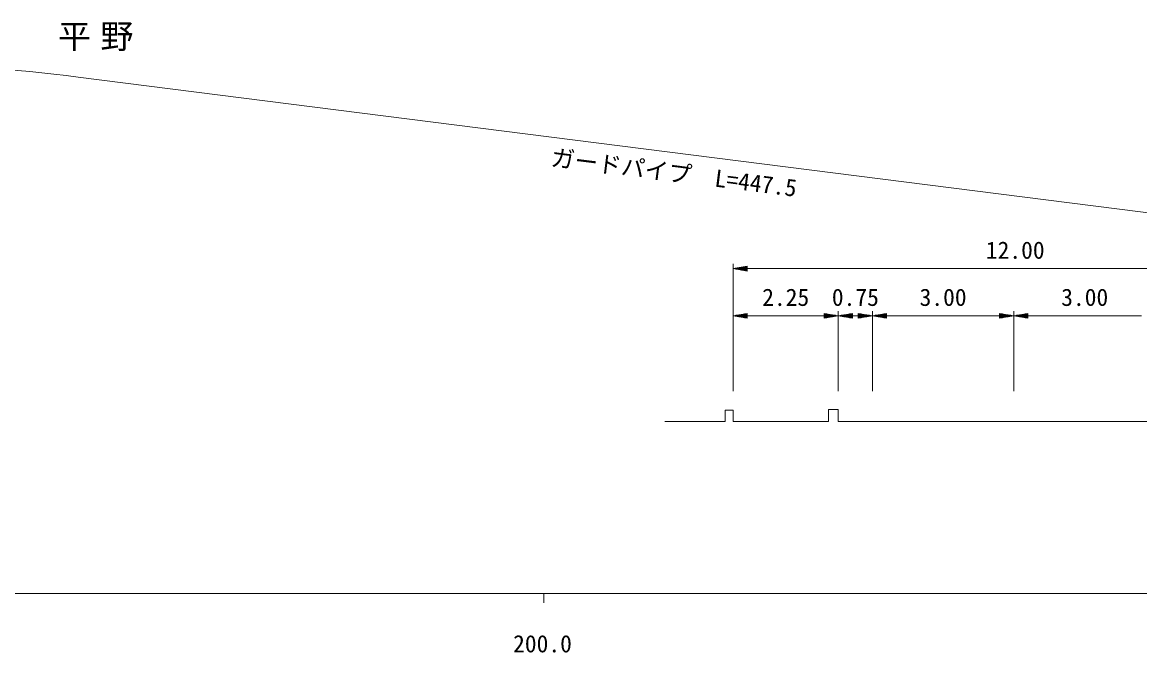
# Model space of a CAD drawing. Units: millimetres, scale not verified. Extents: x 40000 to 680000, y 20000 to 380000.
# Drawn here: x 212676 to 331182, y 198715 to 265581 of the extents above; entities that cross this region are included whole.
import ezdxf
from ezdxf.enums import TextEntityAlignment as Align

# ---------------------------------------------------------------- set-up
doc = ezdxf.new("R2010")
doc.units = ezdxf.units.MM
doc.header["$LTSCALE"] = 1000
for name, color, linetype, lineweight in [('M-BGD', 7, 'Continuous', 13), ('M-BMK-HTXT', 7, 'Continuous', 13), ('M-STR-HTXT', 7, 'Continuous', 13), ('M-TTL-BAND', 7, 'Continuous', 13)]:
    doc.layers.add(name, color=color, linetype=linetype, lineweight=lineweight)
doc.styles.add('ＭＳ ゴシック', font='')
doc.styles.get('ＭＳ ゴシック').set_extended_font_data('MS Gothic')

msp = doc.modelspace()

# ---------------------------------------------------------------- linework, layer by layer
at = {"layer": 'M-BGD'}
msp.add_lwpolyline([(280824, 223242), (287216, 223242), (287216, 224450), (288068, 224450), (288068, 223242), (298189, 223242), (298189, 224521), (299219, 224521), (299219, 223242), (336612, 223242), (336612, 224556), (337713, 224556), (337713, 223242), (347905, 223242), (347905, 224556), (350320, 224556), (356854, 215909), (363636, 215909)], dxfattribs=at)
at = {"layer": 'M-STR-HTXT'}
for p, q in [((511833, 222586), (218607, 259774)), ((288068, 226450), (288068, 239950)), ((288068, 239450), (289568, 239700)), ((288068, 239450), (289568, 239200)), ((288068, 239450), (289568, 239450)), ((289568, 239500), (288368, 239500)), ((289568, 239400), (288368, 239400)), ((288668, 239550), (289568, 239550)), ((289568, 239600), (288968, 239600)), ((289268, 239650), (289568, 239650)), ((289568, 239200), (289568, 239700)), ((289568, 239450), (299219, 239450)), ((299219, 239450), (302841, 239450)), ((302841, 239450), (317827, 239450)), ((317827, 239450), (332884, 239450)), ((288668, 239350), (289568, 239350)), ((289568, 239300), (288968, 239300)), ((289268, 239250), (289568, 239250)), ((288068, 234450), (289568, 234700)), ((289268, 234650), (289568, 234650)), ((289568, 234200), (289568, 234700)), ((299219, 234450), (297719, 234700)), ((297719, 234700), (297719, 234200)), ((298019, 234650), (297719, 234650)), ((299219, 226450), (299219, 234950)), ((299219, 234450), (300719, 234700)), ((300419, 234650), (300719, 234650)), ((300719, 234200), (300719, 234700)), ((302841, 234450), (301341, 234700)), ((301341, 234700), (301341, 234200)), ((301641, 234650), (301341, 234650)), ((302841, 226450), (302841, 234950)), ((302841, 234450), (304341, 234700)), ((304041, 234650), (304341, 234650)), ((304341, 234200), (304341, 234700)), ((317827, 234450), (316327, 234700)), ((316327, 234700), (316327, 234200)), ((316627, 234650), (316327, 234650)), ((317827, 226450), (317827, 234950)), ((317827, 234450), (319327, 234700)), ((319027, 234650), (319327, 234650)), ((319327, 234200), (319327, 234700)), ((288068, 234450), (289568, 234200)), ((288068, 234450), (289568, 234450)), ((289568, 234500), (288368, 234500)), ((289568, 234400), (288368, 234400)), ((288668, 234550), (289568, 234550)), ((288668, 234350), (289568, 234350)), ((289568, 234600), (288968, 234600)), ((289568, 234300), (288968, 234300)), ((289268, 234250), (289568, 234250)), ((289568, 234450), (297719, 234450)), ((297719, 234600), (298319, 234600)), ((298619, 234550), (297719, 234550)), ((297719, 234500), (298919, 234500)), ((299219, 234450), (297719, 234200)), ((299219, 234450), (297719, 234450)), ((297719, 234400), (298919, 234400)), ((298619, 234350), (297719, 234350)), ((297719, 234300), (298319, 234300)), ((298019, 234250), (297719, 234250)), ((299219, 234450), (300719, 234200)), ((299219, 234450), (300719, 234450)), ((300719, 234500), (299519, 234500)), ((300719, 234400), (299519, 234400)), ((299819, 234550), (300719, 234550)), ((299819, 234350), (300719, 234350)), ((300719, 234600), (300119, 234600)), ((300719, 234300), (300119, 234300)), ((300419, 234250), (300719, 234250)), ((300719, 234450), (301341, 234450)), ((301341, 234600), (301941, 234600)), ((302241, 234550), (301341, 234550)), ((301341, 234500), (302541, 234500)), ((302841, 234450), (301341, 234200)), ((302841, 234450), (301341, 234450)), ((301341, 234400), (302541, 234400)), ((302241, 234350), (301341, 234350)), ((301341, 234300), (301941, 234300)), ((301641, 234250), (301341, 234250)), ((302841, 234450), (304341, 234200)), ((302841, 234450), (304341, 234450)), ((304341, 234500), (303141, 234500)), ((304341, 234400), (303141, 234400)), ((303441, 234550), (304341, 234550)), ((303441, 234350), (304341, 234350)), ((304341, 234600), (303741, 234600)), ((304341, 234300), (303741, 234300)), ((304041, 234250), (304341, 234250)), ((304341, 234450), (316327, 234450)), ((316327, 234600), (316927, 234600)), ((317227, 234550), (316327, 234550)), ((316327, 234500), (317527, 234500)), ((317827, 234450), (316327, 234200)), ((317827, 234450), (316327, 234450)), ((316327, 234400), (317527, 234400)), ((317227, 234350), (316327, 234350)), ((316327, 234300), (316927, 234300)), ((316627, 234250), (316327, 234250)), ((317827, 234450), (319327, 234200)), ((317827, 234450), (319327, 234450)), ((319327, 234500), (318127, 234500)), ((319327, 234400), (318127, 234400)), ((318427, 234550), (319327, 234550)), ((318427, 234350), (319327, 234350)), ((319327, 234600), (318727, 234600)), ((319327, 234300), (318727, 234300)), ((319027, 234250), (319327, 234250)), ((319327, 234450), (331384, 234450))]:
    msp.add_line(p, q, dxfattribs=at)
msp.add_arc((203053, 145627), 115202, 82.24063, 123.13402, dxfattribs=at)
at = {"layer": 'M-TTL-BAND'}
for p, q in [((40000, 205000), (579000, 205000)), ((268000, 205000), (268000, 204000))]:
    msp.add_line(p, q, dxfattribs=at)

# ---------------------------------------------------------------- texts
at = {"layer": 'M-BMK-HTXT', "insert": (220960, 262532), "char_height": 2566, "attachment_point": 8, "style": 'ＭＳ ゴシック'}
msp.add_mtext('\\T1.29;平野', dxfattribs=at)
at = {"layer": 'M-STR-HTXT', "style": 'ＭＳ ゴシック'}
msp.add_text('ガードパイプ\u3000L=447.5', height=1833, rotation=352.772, dxfattribs=at).set_placement((281607, 248176), align=Align.BOTTOM_CENTER)
for s, p in [('12.00', (317987, 239950)), ('2.25', (293643, 234950)), ('0.75', (301030, 234950)), ('3.00', (310334, 234950)), ('3.00', (325355, 234950))]:
    msp.add_text(s, height=1833, dxfattribs=at).set_placement(p, align=Align.BOTTOM_CENTER)
at = {"layer": 'M-TTL-BAND', "style": 'ＭＳ ゴシック'}
msp.add_text('200.0', height=1833, dxfattribs=at).set_placement((267844, 198195), align=Align.BOTTOM_CENTER)

doc.saveas('drawing.dxf')
